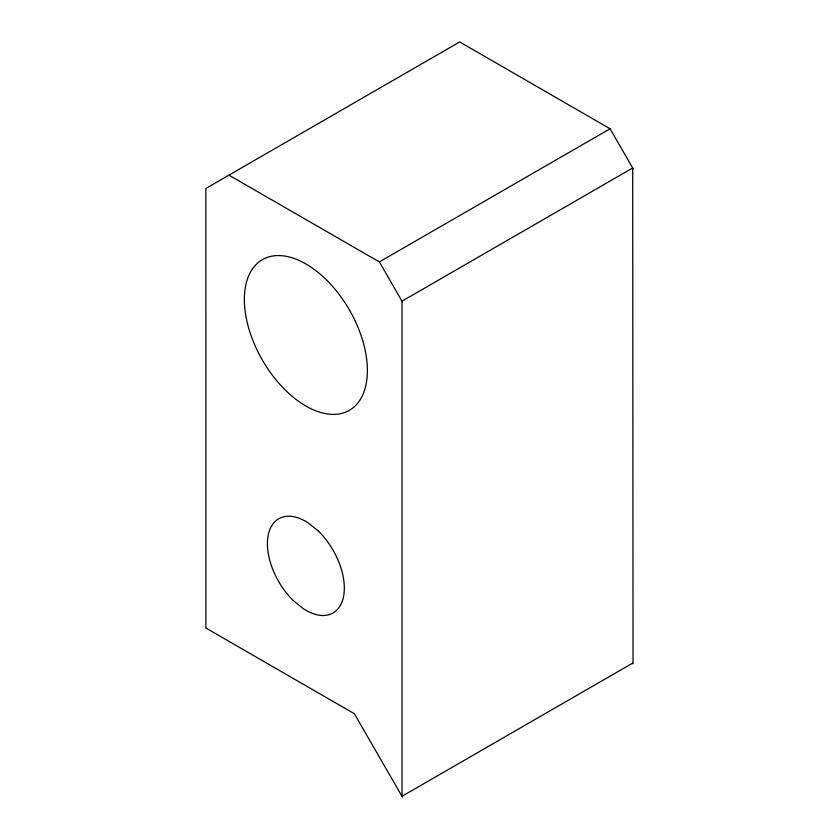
<?xml version="1.0" encoding="UTF-8"?>
<svg xmlns="http://www.w3.org/2000/svg" width="839" height="839" viewBox="0 0 839 839"><rect width="100%" height="100%" fill="white"/><g stroke="black" fill="none" stroke-linecap="round" stroke-linejoin="round"><path stroke-width="1.26" d="M633.046 663.911L632.7 167.978L610.068 128.776L459.678 41.95L205.859 188.471L205.901 628.023L354.32 713.706L402.437 797.05M228.932 175.152L379.375 261.925L610.068 128.776M632.606 663.146L401.996 796.295L401.996 301.18L379.375 261.925M402.437 301.883L401.996 301.18L632.7 167.978L633.141 168.744M318.327 531.056L308.49 523.085A54.378 31.4 60 0 0 268.176 535.313A54.378 31.4 60 0 0 293.398 600.661L303.236 608.642A54.378 31.4 60 0 0 343.56 596.414A54.378 31.4 60 0 0 318.327 531.056M245.596 314.394A87.004 50.235 60 0 0 346.664 411.708A87.004 50.235 60 0 0 325.354 278.852A87.004 50.235 60 0 0 245.596 314.394"/></g></svg>
